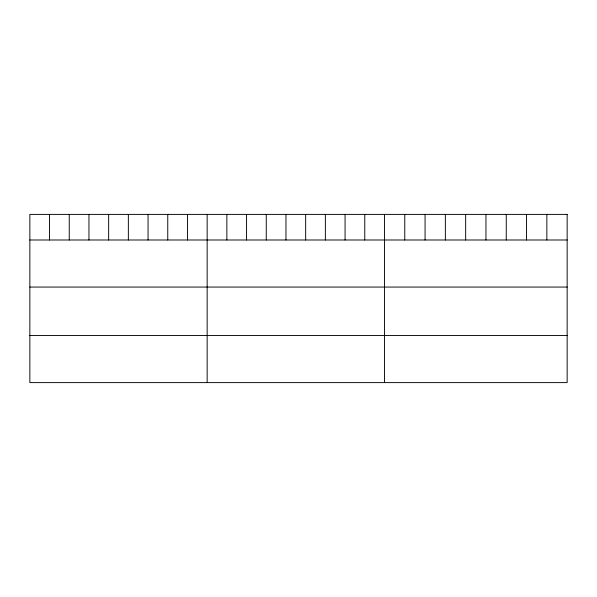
<?xml version="1.0" encoding="UTF-8"?>
<svg xmlns="http://www.w3.org/2000/svg" width="597" height="597" viewBox="0 0 597 597"><rect width="100%" height="100%" fill="white"/><g stroke="black" fill="none" stroke-linecap="round" stroke-linejoin="round"><path stroke-width="0.9" d="M29.85 239.994L567.15 239.994M29.85 287.06L567.15 287.06M29.85 335.544L567.15 335.544M546.852 214.39L546.852 239.994M526.554 214.39L526.554 239.994M506.256 214.39L506.256 239.994M485.958 214.39L485.958 239.994M465.66 214.39L465.66 239.994M445.362 214.39L445.362 239.994M425.064 214.39L425.064 239.994M404.766 214.39L404.766 239.994M384.468 214.39L384.468 382.61M364.767 214.39L364.767 239.994M345.066 214.39L345.066 239.994M325.365 214.39L325.365 239.994M305.664 214.39L305.664 239.994M285.963 214.39L285.963 239.994M266.262 214.39L266.262 239.994M246.561 214.39L246.561 239.994M226.86 214.39L226.86 239.994M207.159 214.39L207.159 382.61M187.458 214.39L187.458 239.994M167.757 214.39L167.757 239.994M148.056 214.39L148.056 239.994M128.355 214.39L128.355 239.994M108.654 214.39L108.654 239.994M88.953 214.39L88.953 239.994M69.252 214.39L69.252 239.994M49.551 214.39L49.551 239.994M567.15 214.39L29.85 214.39L29.85 382.61L567.15 382.61L567.15 214.39"/></g></svg>
